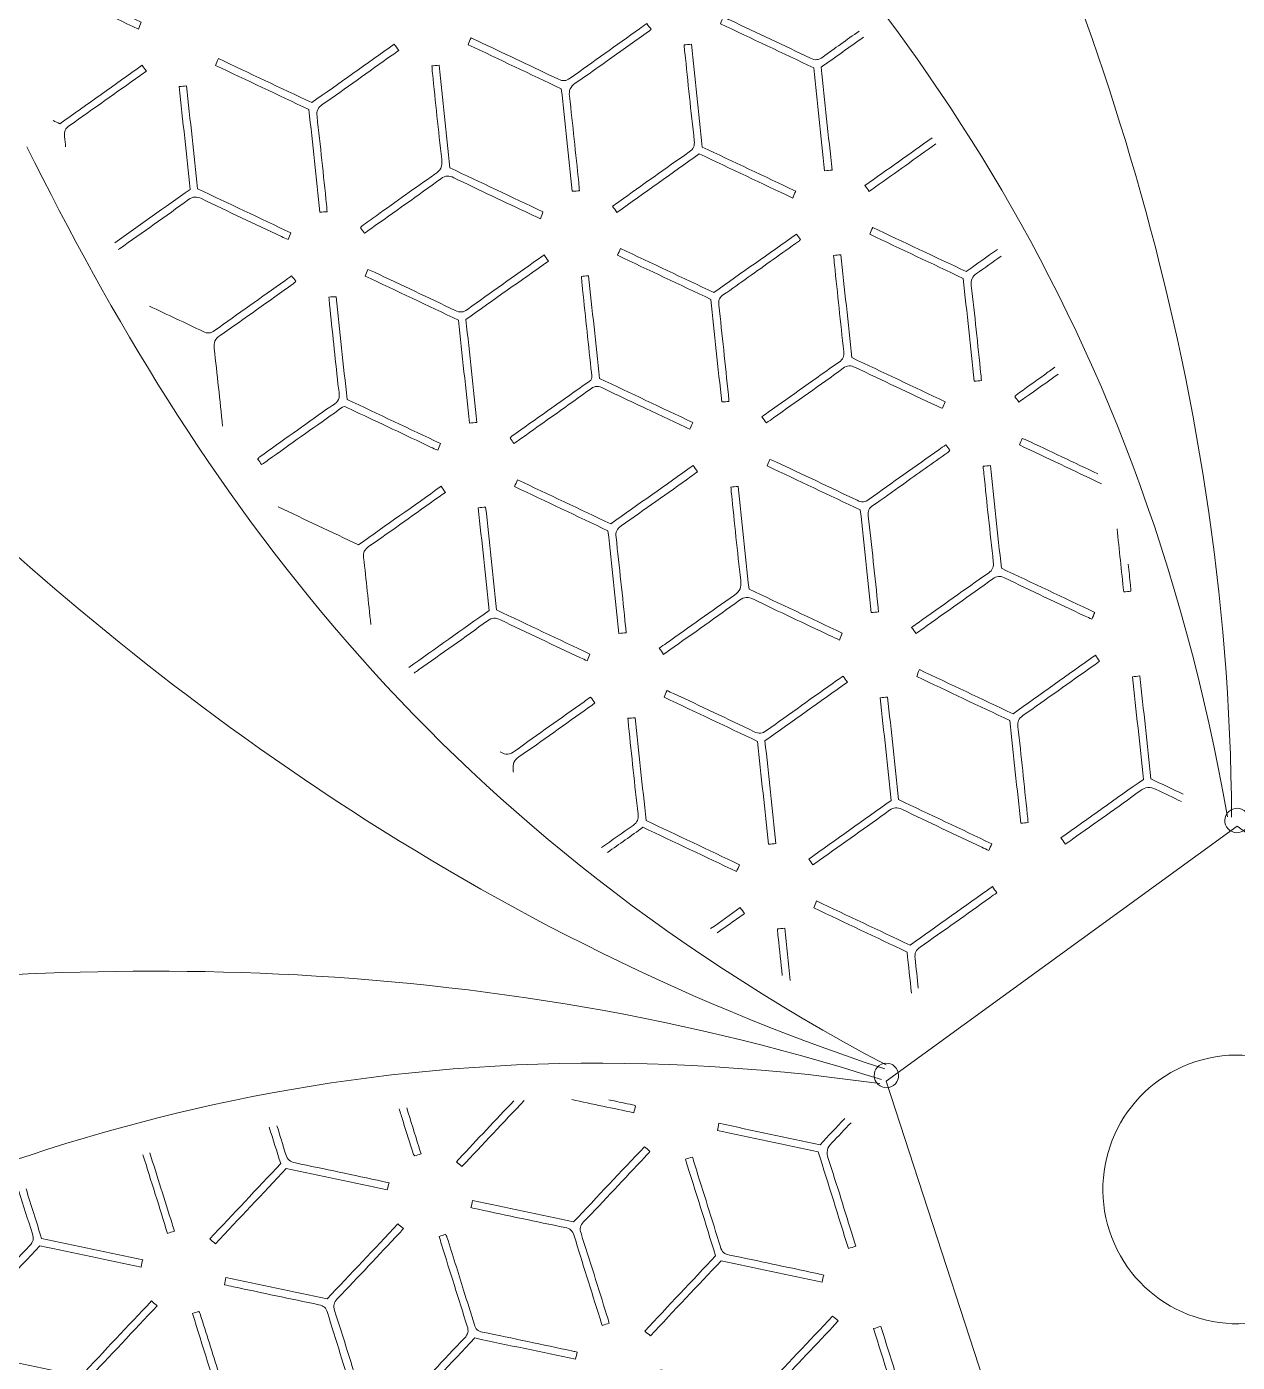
# Model space of a CAD drawing. Header units: inches. Extents: x 70 to 1671, y -1124 to -34.
# Drawn here: x 1273.9 to 1422.5, y -316.1 to -152.1 of the extents above; entities that cross this region are included whole.
import ezdxf

# ---------------------------------------------------------------- set-up
doc = ezdxf.new("R2010")
doc.units = ezdxf.units.IN
doc.header["$MEASUREMENT"] = 0
doc.layers.add('creasing lines + designs', color=7, linetype='Continuous')
doc.layers.add('red cutouts', color=7, linetype='Continuous')

# ---------------------------------------------------------------- blocks, each defined once
blk = doc.blocks.new('block 19')
at = {"layer": 'creasing lines + designs', "color": 3, "lineweight": 5}
for points, knots in [([(1270.6, -149.73), (1272.02, -148.72), (1273.43, -147.72), (1274.86, -146.73), (1275.43, -146.34), (1275.57, -145.94), (1275.49, -145.27), (1275.08, -141.67), (1274.71, -138.06), (1274.33, -134.46), (1274.3, -134.16), (1274.28, -133.87), (1274.26, -133.58), (1274.55, -133.55), (1274.8, -133.52), (1275.14, -133.49), (1275.59, -137.67), (1276.03, -141.86), (1276.49, -146.11), (1280.28, -147.91), (1284.09, -149.71), (1287.94, -151.53), (1287.83, -151.81), (1287.73, -152.07), (1287.61, -152.38), (1283.79, -150.58), (1279.98, -148.78), (1276.12, -146.96), (1274.41, -148.17), (1272.71, -149.38), (1271, -150.6)], [0, 0, 0, 0, 1, 1, 1, 2, 2, 2, 3, 3, 3, 4, 4, 4, 5, 5, 5, 6, 6, 6, 7, 7, 7, 8, 8, 8, 9, 9, 9, 10, 10, 10, 10]), ([(1328.08, -154.29), (1328.21, -153.97), (1328.31, -153.74), (1328.43, -153.45), (1328.9, -153.67), (1329.36, -153.89), (1329.81, -154.1), (1332.93, -155.57), (1336.05, -157.03), (1339.16, -158.53), (1339.71, -158.8), (1340.1, -158.76), (1340.59, -158.41), (1343.42, -156.36), (1346.28, -154.35), (1349.13, -152.33), (1349.41, -152.13), (1349.69, -151.92), (1350.01, -151.7), (1350.21, -151.94), (1350.36, -152.13), (1350.55, -152.37), (1350.42, -152.49), (1350.33, -152.59), (1350.21, -152.67), (1347.22, -154.8), (1344.24, -156.94), (1341.23, -159.03), (1340.62, -159.45), (1340.43, -159.88), (1340.52, -160.62), (1340.93, -164.14), (1341.28, -167.65), (1341.66, -171.17), (1341.69, -171.52), (1341.72, -171.88), (1341.75, -172.24), (1341.46, -172.25), (1341.2, -172.26), (1340.86, -172.27), (1340.41, -168.09), (1339.97, -163.91), (1339.52, -159.7), (1335.7, -157.89), (1331.92, -156.1), (1328.08, -154.29)], [0, 0, 0, 0, 1, 1, 1, 2, 2, 2, 3, 3, 3, 4, 4, 4, 5, 5, 5, 6, 6, 6, 7, 7, 7, 8, 8, 8, 9, 9, 9, 10, 10, 10, 11, 11, 11, 12, 12, 12, 13, 13, 13, 14, 14, 14, 15, 15, 15, 15]), ([(1376.62, -153.37), (1374.9, -154.59), (1373.17, -155.82), (1371.43, -157.05), (1371.88, -161.29), (1372.32, -165.49), (1372.77, -169.68), (1372.47, -169.71), (1372.22, -169.73), (1371.86, -169.76), (1371.42, -165.58), (1370.97, -161.4), (1370.52, -157.13), (1366.73, -155.34), (1362.92, -153.54), (1359.05, -151.71), (1359.18, -151.41), (1359.29, -151.17), (1359.41, -150.89), (1359.7, -151.02), (1360, -151.15), (1360.29, -151.29), (1363.57, -152.84), (1366.85, -154.37), (1370.11, -155.95), (1370.7, -156.23), (1371.11, -156.18), (1371.62, -155.81), (1373.1, -154.74), (1374.59, -153.68), (1376.08, -152.62)], [0, 0, 0, 0, 1, 1, 1, 2, 2, 2, 3, 3, 3, 4, 4, 4, 5, 5, 5, 6, 6, 6, 7, 7, 7, 8, 8, 8, 9, 9, 9, 10, 10, 10, 10]), ([(1297.06, -156.83), (1297.18, -156.54), (1297.28, -156.31), (1297.41, -155.99), (1301.21, -157.78), (1305.02, -159.58), (1308.88, -161.4), (1312.24, -159.01), (1315.61, -156.62), (1319, -154.21), (1319.19, -154.48), (1319.34, -154.69), (1319.56, -154.99), (1319.28, -155.19), (1319.01, -155.39), (1318.73, -155.58), (1315.88, -157.61), (1313.04, -159.65), (1310.17, -161.64), (1309.62, -162.02), (1309.44, -162.41), (1309.52, -163.09), (1309.94, -166.7), (1310.3, -170.31), (1310.69, -173.91), (1310.72, -174.21), (1310.73, -174.5), (1310.76, -174.8), (1310.46, -174.82), (1310.2, -174.83), (1309.87, -174.85), (1309.43, -170.67), (1308.98, -166.48), (1308.53, -162.25), (1304.7, -160.44), (1300.89, -158.64), (1297.06, -156.83)], [0, 0, 0, 0, 1, 1, 1, 2, 2, 2, 3, 3, 3, 4, 4, 4, 5, 5, 5, 6, 6, 6, 7, 7, 7, 8, 8, 8, 9, 9, 9, 10, 10, 10, 11, 11, 11, 12, 12, 12, 12]), ([(1345.81, -174.12), (1346.08, -173.93), (1346.34, -173.75), (1346.6, -173.56), (1349.47, -171.52), (1352.33, -169.47), (1355.22, -167.46), (1355.74, -167.1), (1355.92, -166.72), (1355.85, -166.08), (1355.44, -162.47), (1355.07, -158.87), (1354.69, -155.26), (1354.66, -154.97), (1354.63, -154.67), (1354.6, -154.32), (1354.88, -154.29), (1355.15, -154.27), (1355.49, -154.23), (1355.94, -158.42), (1356.38, -162.61), (1356.83, -166.85), (1360.65, -168.65), (1364.45, -170.45), (1368.3, -172.27), (1368.18, -172.56), (1368.07, -172.81), (1367.95, -173.11), (1364.13, -171.31), (1360.31, -169.51), (1356.46, -167.69), (1353.08, -170.08), (1349.72, -172.47), (1346.34, -174.87), (1346.15, -174.6), (1346, -174.4), (1345.81, -174.12)], [0, 0, 0, 0, 1, 1, 1, 2, 2, 2, 3, 3, 3, 4, 4, 4, 5, 5, 5, 6, 6, 6, 7, 7, 7, 8, 8, 8, 9, 9, 9, 10, 10, 10, 11, 11, 11, 12, 12, 12, 12]), ([(1277.12, -163.61), (1277.39, -163.74), (1277.66, -163.86), (1277.93, -163.99), (1281.33, -161.58), (1284.68, -159.2), (1288.05, -156.81), (1288.22, -157.06), (1288.37, -157.27), (1288.56, -157.53), (1288.28, -157.73), (1288.03, -157.91), (1287.77, -158.09), (1284.89, -160.13), (1282.03, -162.19), (1279.14, -164.2), (1278.62, -164.56), (1278.44, -164.93), (1278.52, -165.58), (1278.56, -166), (1278.61, -166.42), (1278.65, -166.84)], [0, 0, 0, 0, 1, 1, 1, 2, 2, 2, 3, 3, 3, 4, 4, 4, 5, 5, 5, 6, 6, 6, 7, 7, 7, 7]), ([(1314.88, -176.79), (1314.92, -176.71), (1314.95, -176.62), (1315.01, -176.58), (1315.62, -176.13), (1316.23, -175.68), (1316.85, -175.25), (1319.22, -173.56), (1321.58, -171.85), (1323.99, -170.2), (1324.69, -169.72), (1324.95, -169.24), (1324.84, -168.33), (1324.41, -164.82), (1324.07, -161.3), (1323.7, -157.79), (1323.67, -157.49), (1323.65, -157.2), (1323.62, -156.88), (1323.91, -156.86), (1324.16, -156.84), (1324.51, -156.82), (1324.95, -161), (1325.4, -165.18), (1325.85, -169.41), (1329.65, -171.2), (1333.43, -172.99), (1337.27, -174.81), (1337.17, -175.09), (1337.08, -175.35), (1336.96, -175.66), (1336.52, -175.46), (1336.09, -175.26), (1335.67, -175.06), (1332.55, -173.59), (1329.43, -172.13), (1326.32, -170.62), (1325.71, -170.33), (1325.29, -170.33), (1324.74, -170.74), (1321.89, -172.81), (1319, -174.84), (1316.13, -176.88), (1315.87, -177.06), (1315.62, -177.24), (1315.34, -177.44), (1315.16, -177.18), (1315.03, -176.99), (1314.88, -176.79)], [0, 0, 0, 0, 1, 1, 1, 2, 2, 2, 3, 3, 3, 4, 4, 4, 5, 5, 5, 6, 6, 6, 7, 7, 7, 8, 8, 8, 9, 9, 9, 10, 10, 10, 11, 11, 11, 12, 12, 12, 13, 13, 13, 14, 14, 14, 15, 15, 15, 16, 16, 16, 16]), ([(1284.68, -178.62), (1287.75, -176.44), (1290.81, -174.26), (1293.93, -172.05), (1293.49, -167.85), (1293.05, -163.66), (1292.6, -159.43), (1292.9, -159.4), (1293.16, -159.37), (1293.5, -159.34), (1293.95, -163.56), (1294.4, -167.74), (1294.85, -171.97), (1298.68, -173.78), (1302.49, -175.58), (1306.3, -177.39), (1306.17, -177.68), (1306.08, -177.92), (1305.96, -178.21), (1305.69, -178.09), (1305.42, -177.98), (1305.16, -177.85), (1301.88, -176.31), (1298.59, -174.77), (1295.33, -173.19), (1294.72, -172.9), (1294.29, -172.9), (1293.74, -173.31), (1290.94, -175.35), (1288.1, -177.33), (1285.27, -179.34), (1285.22, -179.38), (1285.17, -179.41), (1285.12, -179.45)], [0, 0, 0, 0, 1, 1, 1, 2, 2, 2, 3, 3, 3, 4, 4, 4, 5, 5, 5, 6, 6, 6, 7, 7, 7, 8, 8, 8, 9, 9, 9, 10, 10, 10, 11, 11, 11, 11]), ([(1385.52, -166.46), (1383.06, -168.23), (1380.58, -169.98), (1378.11, -171.73), (1377.86, -171.91), (1377.6, -172.1), (1377.32, -172.3), (1377.13, -172.04), (1376.99, -171.83), (1376.81, -171.58), (1379.55, -169.63), (1382.29, -167.68), (1385.05, -165.72)], [0, 0, 0, 0, 1, 1, 1, 2, 2, 2, 3, 3, 3, 4, 4, 4, 4]), ([(1393.52, -180.27), (1392.52, -180.98), (1391.52, -181.69), (1390.51, -182.38), (1389.95, -182.77), (1389.8, -183.17), (1389.87, -183.84), (1390.29, -187.48), (1390.66, -191.12), (1391.04, -194.75), (1391.07, -194.99), (1391.09, -195.22), (1391.11, -195.53), (1390.83, -195.55), (1390.56, -195.57), (1390.22, -195.6), (1389.77, -191.4), (1389.33, -187.21), (1388.88, -182.99), (1385.04, -181.18), (1381.23, -179.37), (1377.41, -177.57), (1377.53, -177.27), (1377.63, -177.03), (1377.76, -176.73), (1381.56, -178.52), (1385.37, -180.32), (1389.24, -182.14), (1390.51, -181.24), (1391.79, -180.33), (1393.07, -179.42)], [0, 0, 0, 0, 1, 1, 1, 2, 2, 2, 3, 3, 3, 4, 4, 4, 5, 5, 5, 6, 6, 6, 7, 7, 7, 8, 8, 8, 9, 9, 9, 10, 10, 10, 10]), ([(1346.78, -179.3), (1350.61, -181.11), (1354.43, -182.91), (1358.26, -184.72), (1361.64, -182.32), (1364.98, -179.95), (1368.39, -177.53), (1368.58, -177.8), (1368.72, -177.99), (1368.88, -178.21), (1368.8, -178.29), (1368.74, -178.38), (1368.65, -178.44), (1366.59, -179.91), (1364.52, -181.38), (1362.45, -182.85), (1361.46, -183.56), (1360.48, -184.29), (1359.45, -184.96), (1358.95, -185.29), (1358.79, -185.65), (1358.86, -186.27), (1359.28, -189.93), (1359.65, -193.6), (1360.04, -197.27), (1360.07, -197.53), (1360.08, -197.8), (1360.11, -198.09), (1359.81, -198.11), (1359.54, -198.13), (1359.22, -198.15), (1358.77, -193.96), (1358.33, -189.79), (1357.88, -185.56), (1354.08, -183.76), (1350.27, -181.96), (1346.43, -180.14), (1346.55, -179.84), (1346.66, -179.6), (1346.78, -179.3)], [0, 0, 0, 0, 1, 1, 1, 2, 2, 2, 3, 3, 3, 4, 4, 4, 5, 5, 5, 6, 6, 6, 7, 7, 7, 8, 8, 8, 9, 9, 9, 10, 10, 10, 11, 11, 11, 12, 12, 12, 13, 13, 13, 13]), ([(1326.89, -188.11), (1323.1, -186.32), (1319.29, -184.52), (1315.44, -182.7), (1315.56, -182.42), (1315.66, -182.17), (1315.78, -181.87), (1316.05, -181.99), (1316.32, -182.11), (1316.58, -182.23), (1319.89, -183.79), (1323.2, -185.34), (1326.49, -186.93), (1327.08, -187.21), (1327.49, -187.16), (1328, -186.79), (1330.85, -184.73), (1333.73, -182.7), (1336.61, -180.66), (1336.86, -180.48), (1337.12, -180.29), (1337.4, -180.1), (1337.59, -180.37), (1337.74, -180.58), (1337.93, -180.85), (1334.55, -183.25), (1331.18, -185.64), (1327.81, -188.03), (1328.26, -192.28), (1328.7, -196.47), (1329.14, -200.66), (1328.84, -200.69), (1328.59, -200.71), (1328.24, -200.74), (1327.79, -196.56), (1327.35, -192.37), (1326.89, -188.11)], [0, 0, 0, 0, 1, 1, 1, 2, 2, 2, 3, 3, 3, 4, 4, 4, 5, 5, 5, 6, 6, 6, 7, 7, 7, 8, 8, 8, 9, 9, 9, 10, 10, 10, 11, 11, 11, 12, 12, 12, 12]), ([(1375.2, -192.71), (1379, -194.51), (1382.81, -196.31), (1386.64, -198.12), (1386.54, -198.4), (1386.44, -198.63), (1386.32, -198.93), (1386.09, -198.84), (1385.85, -198.75), (1385.62, -198.64), (1382.29, -197.07), (1378.95, -195.51), (1375.63, -193.91), (1375.05, -193.63), (1374.64, -193.65), (1374.12, -194.02), (1371.29, -196.07), (1368.43, -198.09), (1365.58, -200.11), (1365.29, -200.31), (1365.01, -200.51), (1364.7, -200.73), (1364.51, -200.46), (1364.36, -200.25), (1364.16, -199.96), (1364.42, -199.78), (1364.67, -199.6), (1364.93, -199.42), (1367.83, -197.36), (1370.71, -195.29), (1373.63, -193.26), (1374.13, -192.91), (1374.28, -192.56), (1374.21, -191.95), (1373.81, -188.4), (1373.44, -184.85), (1373.07, -181.31), (1373.03, -180.93), (1372.99, -180.54), (1372.95, -180.16), (1373.26, -180.14), (1373.51, -180.11), (1373.85, -180.08), (1374.3, -184.27), (1374.74, -188.45), (1375.2, -192.71)], [0, 0, 0, 0, 1, 1, 1, 2, 2, 2, 3, 3, 3, 4, 4, 4, 5, 5, 5, 6, 6, 6, 7, 7, 7, 8, 8, 8, 9, 9, 9, 10, 10, 10, 11, 11, 11, 12, 12, 12, 13, 13, 13, 14, 14, 14, 15, 15, 15, 15]), ([(1288.95, -186.39), (1291.15, -187.42), (1293.34, -188.45), (1295.52, -189.51), (1296.07, -189.77), (1296.46, -189.74), (1296.95, -189.39), (1299.81, -187.33), (1302.69, -185.3), (1305.56, -183.26), (1305.82, -183.07), (1306.08, -182.89), (1306.38, -182.68), (1306.58, -182.91), (1306.73, -183.11), (1306.92, -183.34), (1306.8, -183.46), (1306.7, -183.56), (1306.59, -183.64), (1303.6, -185.77), (1300.62, -187.91), (1297.61, -190), (1297, -190.42), (1296.8, -190.84), (1296.89, -191.59), (1297.26, -194.77), (1297.59, -197.95), (1297.92, -201.13)], [0, 0, 0, 0, 1, 1, 1, 2, 2, 2, 3, 3, 3, 4, 4, 4, 5, 5, 5, 6, 6, 6, 7, 7, 7, 8, 8, 8, 9, 9, 9, 9]), ([(1355.67, -200.68), (1355.52, -201.01), (1355.42, -201.24), (1355.3, -201.51), (1353.43, -200.63), (1351.57, -199.76), (1349.72, -198.88), (1347.98, -198.05), (1346.22, -197.25), (1344.49, -196.39), (1343.99, -196.15), (1343.64, -196.19), (1343.21, -196.5), (1340.33, -198.57), (1337.42, -200.62), (1334.52, -202.68), (1334.26, -202.87), (1334, -203.05), (1333.71, -203.26), (1333.54, -203.03), (1333.39, -202.83), (1333.22, -202.58), (1333.28, -202.52), (1333.35, -202.43), (1333.44, -202.37), (1336.36, -200.29), (1339.29, -198.22), (1342.2, -196.14), (1343.55, -195.17), (1343.31, -195.66), (1343.15, -194.01), (1342.8, -190.58), (1342.43, -187.15), (1342.07, -183.72), (1342.03, -183.4), (1342.01, -183.08), (1341.98, -182.73), (1342.25, -182.71), (1342.5, -182.68), (1342.87, -182.65), (1343.31, -186.83), (1343.76, -191.01), (1344.21, -195.26), (1348.01, -197.06), (1351.81, -198.86), (1355.67, -200.68)], [0, 0, 0, 0, 1, 1, 1, 2, 2, 2, 3, 3, 3, 4, 4, 4, 5, 5, 5, 6, 6, 6, 7, 7, 7, 8, 8, 8, 9, 9, 9, 10, 10, 10, 11, 11, 11, 12, 12, 12, 13, 13, 13, 14, 14, 14, 15, 15, 15, 15]), ([(1324.34, -204.08), (1324.05, -203.95), (1323.76, -203.83), (1323.47, -203.69), (1320.36, -202.22), (1317.25, -200.73), (1314.12, -199.28), (1312.52, -198.53), (1313.13, -198.48), (1311.66, -199.51), (1308.94, -201.41), (1306.24, -203.34), (1303.54, -205.27), (1303.28, -205.45), (1303.02, -205.64), (1302.72, -205.85), (1302.55, -205.61), (1302.41, -205.4), (1302.23, -205.15), (1302.31, -205.06), (1302.4, -204.95), (1302.51, -204.87), (1305.24, -202.93), (1307.97, -201), (1310.7, -199.05), (1311.21, -198.68), (1311.92, -198.38), (1312.16, -197.86), (1312.39, -197.35), (1312.15, -196.6), (1312.09, -195.95), (1311.75, -192.7), (1311.4, -189.45), (1311.06, -186.2), (1311.03, -185.91), (1311, -185.61), (1310.98, -185.27), (1311.32, -185.26), (1311.57, -185.24), (1311.87, -185.23), (1312.32, -189.43), (1312.76, -193.62), (1313.21, -197.83), (1317.05, -199.65), (1320.86, -201.45), (1324.67, -203.25), (1324.55, -203.55), (1324.46, -203.79), (1324.34, -204.08)], [0, 0, 0, 0, 1, 1, 1, 2, 2, 2, 3, 3, 3, 4, 4, 4, 5, 5, 5, 6, 6, 6, 7, 7, 7, 8, 8, 8, 9, 9, 9, 10, 10, 10, 11, 11, 11, 12, 12, 12, 13, 13, 13, 14, 14, 14, 15, 15, 15, 16, 16, 16, 16]), ([(1400.52, -194.75), (1399.17, -195.71), (1397.82, -196.66), (1396.48, -197.62), (1396.22, -197.8), (1395.97, -197.98), (1395.69, -198.17), (1395.51, -197.91), (1395.38, -197.73), (1395.23, -197.52), (1395.27, -197.45), (1395.3, -197.36), (1395.36, -197.32), (1396.52, -196.48), (1397.67, -195.65), (1398.84, -194.82), (1399.27, -194.51), (1399.7, -194.2), (1400.14, -193.89)], [0, 0, 0, 0, 1, 1, 1, 2, 2, 2, 3, 3, 3, 4, 4, 4, 5, 5, 5, 6, 6, 6, 6]), ([(1405.86, -208.2), (1402.49, -206.6), (1399.13, -205.01), (1395.78, -203.43), (1395.9, -203.14), (1396, -202.91), (1396.11, -202.63), (1396.26, -202.69), (1396.43, -202.73), (1396.58, -202.8), (1399.53, -204.19), (1402.48, -205.59), (1405.42, -206.98)], [0, 0, 0, 0, 1, 1, 1, 2, 2, 2, 3, 3, 3, 4, 4, 4, 4]), ([(1364.81, -206.01), (1364.92, -205.72), (1365.02, -205.49), (1365.13, -205.2), (1365.37, -205.29), (1365.61, -205.38), (1365.85, -205.49), (1369.18, -207.07), (1372.52, -208.63), (1375.84, -210.23), (1376.42, -210.51), (1376.83, -210.47), (1377.34, -210.1), (1380.17, -208.05), (1383.03, -206.04), (1385.88, -204.02), (1386.16, -203.82), (1386.45, -203.62), (1386.75, -203.4), (1386.93, -203.66), (1387.07, -203.85), (1387.24, -204.09), (1387.16, -204.17), (1387.08, -204.28), (1386.97, -204.36), (1385.12, -205.68), (1383.27, -206.99), (1381.41, -208.31), (1380.2, -209.17), (1379.01, -210.05), (1377.77, -210.88), (1377.3, -211.19), (1377.15, -211.53), (1377.22, -212.12), (1377.65, -215.87), (1378.03, -219.62), (1378.43, -223.38), (1378.45, -223.55), (1378.45, -223.73), (1378.47, -223.94), (1378.18, -223.96), (1377.91, -223.98), (1377.58, -224), (1377.13, -219.8), (1376.69, -215.64), (1376.24, -211.41), (1372.43, -209.61), (1368.62, -207.81), (1364.81, -206.01)], [0, 0, 0, 0, 1, 1, 1, 2, 2, 2, 3, 3, 3, 4, 4, 4, 5, 5, 5, 6, 6, 6, 7, 7, 7, 8, 8, 8, 9, 9, 9, 10, 10, 10, 11, 11, 11, 12, 12, 12, 13, 13, 13, 14, 14, 14, 15, 15, 15, 16, 16, 16, 16]), ([(1333.79, -208.55), (1333.9, -208.27), (1334.01, -208.02), (1334.14, -207.71), (1337.96, -209.51), (1341.77, -211.31), (1345.6, -213.12), (1348.97, -210.73), (1352.32, -208.35), (1355.71, -205.94), (1355.9, -206.2), (1356.05, -206.43), (1356.26, -206.72), (1355.98, -206.92), (1355.7, -207.12), (1355.42, -207.32), (1352.57, -209.35), (1349.73, -211.38), (1346.86, -213.38), (1346.34, -213.75), (1346.17, -214.12), (1346.24, -214.77), (1346.66, -218.4), (1347.03, -222.04), (1347.41, -225.67), (1347.44, -225.94), (1347.46, -226.2), (1347.48, -226.5), (1347.18, -226.52), (1346.91, -226.55), (1346.59, -226.57), (1346.15, -222.38), (1345.71, -218.22), (1345.25, -213.97), (1341.46, -212.17), (1337.65, -210.37), (1333.79, -208.55)], [0, 0, 0, 0, 1, 1, 1, 2, 2, 2, 3, 3, 3, 4, 4, 4, 5, 5, 5, 6, 6, 6, 7, 7, 7, 8, 8, 8, 9, 9, 9, 10, 10, 10, 11, 11, 11, 12, 12, 12, 12]), ([(1405.02, -223.99), (1404.9, -224.28), (1404.81, -224.51), (1404.68, -224.82), (1404.41, -224.69), (1404.12, -224.57), (1403.83, -224.44), (1400.53, -222.88), (1397.22, -221.33), (1393.93, -219.74), (1393.37, -219.47), (1392.99, -219.52), (1392.51, -219.87), (1389.65, -221.93), (1386.77, -223.96), (1383.9, -226), (1383.64, -226.18), (1383.38, -226.37), (1383.08, -226.58), (1382.9, -226.33), (1382.74, -226.1), (1382.54, -225.83), (1382.82, -225.63), (1383.08, -225.45), (1383.34, -225.26), (1386.21, -223.23), (1389.07, -221.17), (1391.96, -219.16), (1392.49, -218.79), (1392.64, -218.41), (1392.57, -217.77), (1392.16, -214.17), (1391.79, -210.56), (1391.41, -206.96), (1391.38, -206.66), (1391.35, -206.37), (1391.32, -206.04), (1391.62, -206.01), (1391.89, -205.99), (1392.22, -205.96), (1392.67, -210.21), (1393.11, -214.37), (1393.56, -218.57), (1397.39, -220.38), (1401.19, -222.18), (1405.02, -223.99)], [0, 0, 0, 0, 1, 1, 1, 2, 2, 2, 3, 3, 3, 4, 4, 4, 5, 5, 5, 6, 6, 6, 7, 7, 7, 8, 8, 8, 9, 9, 9, 10, 10, 10, 11, 11, 11, 12, 12, 12, 13, 13, 13, 14, 14, 14, 15, 15, 15, 15]), ([(1304.73, -211.03), (1308.01, -212.58), (1311.3, -214.13), (1314.63, -215.7), (1317.99, -213.31), (1321.36, -210.92), (1324.75, -208.51), (1324.94, -208.77), (1325.09, -208.98), (1325.28, -209.25), (1325.01, -209.44), (1324.75, -209.62), (1324.5, -209.8), (1321.62, -211.84), (1318.76, -213.9), (1315.86, -215.91), (1315.35, -216.27), (1315.16, -216.64), (1315.24, -217.29), (1315.55, -220.01), (1315.84, -222.74), (1316.12, -225.47)], [0, 0, 0, 0, 1, 1, 1, 2, 2, 2, 3, 3, 3, 4, 4, 4, 5, 5, 5, 6, 6, 6, 7, 7, 7, 7]), ([(1351.55, -228.4), (1351.86, -228.17), (1352.14, -227.97), (1352.43, -227.77), (1355.21, -225.8), (1357.96, -223.8), (1360.78, -221.87), (1361.48, -221.39), (1361.66, -220.9), (1361.56, -220.06), (1361.14, -216.51), (1360.79, -212.96), (1360.41, -209.42), (1360.38, -209.15), (1360.37, -208.89), (1360.35, -208.6), (1360.63, -208.58), (1360.88, -208.56), (1361.23, -208.53), (1361.68, -212.71), (1362.12, -216.89), (1362.57, -221.12), (1366.37, -222.92), (1370.15, -224.71), (1373.99, -226.52), (1373.89, -226.8), (1373.8, -227.06), (1373.69, -227.38), (1373.28, -227.19), (1372.87, -227.01), (1372.47, -226.82), (1369.36, -225.34), (1366.23, -223.89), (1363.13, -222.38), (1362.46, -222.05), (1362, -222.06), (1361.39, -222.5), (1358.57, -224.56), (1355.7, -226.57), (1352.86, -228.59), (1352.6, -228.77), (1352.35, -228.95), (1352.08, -229.14), (1351.88, -228.87), (1351.73, -228.66), (1351.55, -228.4)], [0, 0, 0, 0, 1, 1, 1, 2, 2, 2, 3, 3, 3, 4, 4, 4, 5, 5, 5, 6, 6, 6, 7, 7, 7, 8, 8, 8, 9, 9, 9, 10, 10, 10, 11, 11, 11, 12, 12, 12, 13, 13, 13, 14, 14, 14, 15, 15, 15, 15]), ([(1320.81, -230.75), (1324.09, -228.43), (1327.34, -226.11), (1330.65, -223.76), (1330.21, -219.57), (1329.77, -215.38), (1329.32, -211.15), (1329.62, -211.12), (1329.89, -211.09), (1330.23, -211.06), (1330.67, -215.27), (1331.12, -219.46), (1331.57, -223.69), (1335.4, -225.5), (1339.21, -227.3), (1343.02, -229.1), (1342.9, -229.4), (1342.8, -229.64), (1342.68, -229.92), (1342.41, -229.81), (1342.14, -229.69), (1341.88, -229.57), (1338.6, -228.02), (1335.31, -226.49), (1332.05, -224.91), (1331.44, -224.61), (1331.01, -224.62), (1330.46, -225.02), (1327.66, -227.06), (1324.82, -229.05), (1321.99, -231.06), (1321.82, -231.18), (1321.64, -231.31), (1321.45, -231.44)], [0, 0, 0, 0, 1, 1, 1, 2, 2, 2, 3, 3, 3, 4, 4, 4, 5, 5, 5, 6, 6, 6, 7, 7, 7, 8, 8, 8, 9, 9, 9, 10, 10, 10, 11, 11, 11, 11]), ([(1409.14, -218.06), (1409.23, -218.93), (1409.32, -219.79), (1409.41, -220.66), (1409.44, -220.89), (1409.45, -221.13), (1409.47, -221.4), (1409.18, -221.42), (1408.92, -221.44), (1408.58, -221.47), (1408.31, -218.88), (1408.03, -216.3), (1407.76, -213.72)], [0, 0, 0, 0, 1, 1, 1, 2, 2, 2, 3, 3, 3, 4, 4, 4, 4]), ([(1405.63, -229.98), (1405.35, -230.18), (1405.09, -230.37), (1404.83, -230.55), (1401.96, -232.59), (1399.09, -234.64), (1396.2, -236.66), (1395.68, -237.02), (1395.51, -237.4), (1395.59, -238.04), (1396, -241.62), (1396.36, -245.19), (1396.74, -248.77), (1396.78, -249.1), (1396.8, -249.42), (1396.84, -249.79), (1396.55, -249.82), (1396.28, -249.84), (1395.94, -249.87), (1395.49, -245.67), (1395.05, -241.48), (1394.6, -237.27), (1390.78, -235.47), (1387, -233.68), (1383.16, -231.86), (1383.27, -231.58), (1383.37, -231.33), (1383.49, -231.01), (1387.31, -232.82), (1391.12, -234.62), (1394.99, -236.44), (1398.36, -234.05), (1401.72, -231.66), (1405.11, -229.25), (1405.3, -229.52), (1405.45, -229.73), (1405.63, -229.98)], [0, 0, 0, 0, 1, 1, 1, 2, 2, 2, 3, 3, 3, 4, 4, 4, 5, 5, 5, 6, 6, 6, 7, 7, 7, 8, 8, 8, 9, 9, 9, 10, 10, 10, 11, 11, 11, 12, 12, 12, 12]), ([(1363.61, -239.83), (1359.82, -238.03), (1356.01, -236.23), (1352.17, -234.41), (1352.28, -234.14), (1352.38, -233.88), (1352.5, -233.59), (1352.77, -233.71), (1353.04, -233.82), (1353.31, -233.94), (1356.61, -235.51), (1359.92, -237.05), (1363.21, -238.64), (1363.8, -238.93), (1364.21, -238.87), (1364.72, -238.51), (1367.57, -236.44), (1370.45, -234.41), (1373.33, -232.37), (1373.58, -232.19), (1373.84, -232.01), (1374.12, -231.81), (1374.31, -232.08), (1374.46, -232.29), (1374.65, -232.56), (1371.27, -234.96), (1367.9, -237.35), (1364.53, -239.75), (1364.98, -243.99), (1365.42, -248.18), (1365.86, -252.38), (1365.56, -252.4), (1365.31, -252.43), (1364.96, -252.46), (1364.51, -248.27), (1364.07, -244.09), (1363.61, -239.83)], [0, 0, 0, 0, 1, 1, 1, 2, 2, 2, 3, 3, 3, 4, 4, 4, 5, 5, 5, 6, 6, 6, 7, 7, 7, 8, 8, 8, 9, 9, 9, 10, 10, 10, 11, 11, 11, 12, 12, 12, 12]), ([(1415.66, -247.21), (1414.63, -246.72), (1413.6, -246.22), (1412.57, -245.72), (1411.8, -245.35), (1411.28, -245.4), (1410.6, -245.9), (1407.86, -247.92), (1405.06, -249.87), (1402.28, -251.84), (1402, -252.04), (1401.72, -252.24), (1401.42, -252.45), (1401.22, -252.16), (1401.07, -251.95), (1400.88, -251.68), (1404.26, -249.27), (1407.63, -246.88), (1411, -244.49), (1410.56, -240.27), (1410.12, -236.1), (1409.67, -231.89), (1409.96, -231.86), (1410.23, -231.83), (1410.57, -231.79), (1411.02, -236), (1411.47, -240.19), (1411.92, -244.43), (1413.25, -245.05), (1414.57, -245.68), (1415.9, -246.31)], [0, 0, 0, 0, 1, 1, 1, 2, 2, 2, 3, 3, 3, 4, 4, 4, 5, 5, 5, 6, 6, 6, 7, 7, 7, 8, 8, 8, 9, 9, 9, 10, 10, 10, 10]), ([(1332.03, -241.11), (1332.68, -241.55), (1333.21, -241.46), (1333.84, -241), (1336.64, -238.95), (1339.48, -236.97), (1342.31, -234.96), (1342.57, -234.77), (1342.82, -234.59), (1343.12, -234.38), (1343.3, -234.65), (1343.45, -234.85), (1343.65, -235.13), (1343.38, -235.32), (1343.12, -235.5), (1342.87, -235.68), (1340.02, -237.7), (1337.18, -239.75), (1334.31, -241.73), (1333.69, -242.16), (1333.53, -242.59), (1333.61, -243.34)], [0, 0, 0, 0, 1, 1, 1, 2, 2, 2, 3, 3, 3, 4, 4, 4, 5, 5, 5, 6, 6, 6, 7, 7, 7, 7]), ([(1392.38, -252.4), (1392.25, -252.7), (1392.15, -252.94), (1392.04, -253.22), (1391.75, -253.09), (1391.45, -252.96), (1391.16, -252.83), (1387.88, -251.28), (1384.59, -249.74), (1381.33, -248.16), (1380.74, -247.88), (1380.33, -247.92), (1379.82, -248.29), (1376.97, -250.36), (1374.08, -252.38), (1371.21, -254.43), (1370.95, -254.61), (1370.69, -254.79), (1370.42, -254.99), (1370.23, -254.73), (1370.08, -254.52), (1369.9, -254.27), (1373.27, -251.88), (1376.62, -249.5), (1380.02, -247.09), (1379.58, -242.89), (1379.13, -238.7), (1378.69, -234.46), (1378.98, -234.43), (1379.24, -234.41), (1379.59, -234.38), (1380.04, -238.57), (1380.48, -242.76), (1380.93, -246.98), (1384.76, -248.79), (1388.57, -250.59), (1392.38, -252.4)], [0, 0, 0, 0, 1, 1, 1, 2, 2, 2, 3, 3, 3, 4, 4, 4, 5, 5, 5, 6, 6, 6, 7, 7, 7, 8, 8, 8, 9, 9, 9, 10, 10, 10, 11, 11, 11, 12, 12, 12, 12]), ([(1344.46, -252.87), (1345.74, -251.96), (1347.03, -251.05), (1348.33, -250.14), (1348.85, -249.78), (1349.02, -249.41), (1348.94, -248.76), (1348.53, -245.16), (1348.16, -241.55), (1347.78, -237.95), (1347.75, -237.65), (1347.73, -237.36), (1347.69, -236.99), (1348.01, -236.97), (1348.27, -236.95), (1348.59, -236.93), (1349.03, -241.12), (1349.48, -245.31), (1349.93, -249.54), (1353.75, -251.35), (1357.56, -253.15), (1361.4, -254.97), (1361.27, -255.26), (1361.17, -255.51), (1361.04, -255.81), (1357.22, -254), (1353.4, -252.2), (1349.55, -250.38), (1348.1, -251.41), (1346.65, -252.44), (1345.2, -253.46)], [0, 0, 0, 0, 1, 1, 1, 2, 2, 2, 3, 3, 3, 4, 4, 4, 5, 5, 5, 6, 6, 6, 7, 7, 7, 8, 8, 8, 9, 9, 9, 10, 10, 10, 10]), ([(1382.51, -270.74), (1382.34, -269.07), (1382.16, -267.39), (1381.98, -265.69), (1378.18, -263.89), (1374.38, -262.09), (1370.51, -260.26), (1370.62, -259.99), (1370.73, -259.73), (1370.86, -259.42), (1374.67, -261.22), (1378.48, -263.02), (1382.35, -264.85), (1385.72, -262.45), (1389.09, -260.06), (1392.47, -257.66), (1392.66, -257.93), (1392.81, -258.14), (1393.01, -258.42), (1392.71, -258.63), (1392.43, -258.83), (1392.15, -259.03), (1389.3, -261.06), (1386.45, -263.09), (1383.59, -265.09), (1383.07, -265.45), (1382.89, -265.83), (1382.96, -266.47), (1383.1, -267.69), (1383.23, -268.92), (1383.36, -270.14)], [0, 0, 0, 0, 1, 1, 1, 2, 2, 2, 3, 3, 3, 4, 4, 4, 5, 5, 5, 6, 6, 6, 7, 7, 7, 8, 8, 8, 9, 9, 9, 10, 10, 10, 10]), ([(1357.86, -262.82), (1359.07, -261.96), (1360.28, -261.1), (1361.49, -260.24), (1361.68, -260.51), (1361.83, -260.71), (1362, -260.96), (1361.72, -261.17), (1361.46, -261.35), (1361.2, -261.53), (1360.34, -262.14), (1359.49, -262.75), (1358.64, -263.35)], [0, 0, 0, 0, 1, 1, 1, 2, 2, 2, 3, 3, 3, 4, 4, 4, 4]), ([(1366.64, -268.56), (1366.48, -267.01), (1366.32, -265.46), (1366.15, -263.9), (1366.11, -263.55), (1366.08, -263.2), (1366.05, -262.85), (1366.36, -262.83), (1366.61, -262.81), (1366.95, -262.78), (1367.17, -264.91), (1367.4, -267.03), (1367.63, -269.17)], [0, 0, 0, 0, 1, 1, 1, 2, 2, 2, 3, 3, 3, 4, 4, 4, 4])]:
    blk.add_open_spline(points, degree=3, knots=knots, dxfattribs=at)
blk.add_open_spline([(1333.61, -243.34), (1333.62, -243.42), (1333.63, -243.51), (1333.64, -243.59)], degree=3, dxfattribs=at)
blk = doc.blocks.new('block 20')
at = {"layer": 'creasing lines + designs', "color": 3, "lineweight": 5}
for points, knots in [([(1320.53, -284.84), (1321.02, -286.41), (1321.51, -287.99), (1322.01, -289.57), (1322.1, -289.86), (1322.19, -290.16), (1322.29, -290.48), (1321.99, -290.58), (1321.77, -290.65), (1321.53, -290.72), (1321.48, -290.66), (1321.4, -290.61), (1321.38, -290.54), (1320.94, -289.18), (1320.51, -287.82), (1320.08, -286.46), (1319.92, -285.95), (1319.76, -285.44), (1319.59, -284.93)], [0, 0, 0, 0, 1, 1, 1, 2, 2, 2, 3, 3, 3, 4, 4, 4, 5, 5, 5, 6, 6, 6, 6]), ([(1334.97, -283.91), (1332.41, -286.62), (1329.87, -289.33), (1327.32, -292.02), (1327.09, -291.82), (1326.89, -291.66), (1326.66, -291.46), (1326.76, -291.34), (1326.86, -291.19), (1326.98, -291.07), (1329.21, -288.7), (1331.44, -286.32), (1333.68, -283.96)], [0, 0, 0, 0, 1, 1, 1, 2, 2, 2, 3, 3, 3, 4, 4, 4, 4]), ([(1345.36, -283.84), (1346.22, -284.02), (1347.07, -284.2), (1347.92, -284.38), (1348.15, -284.43), (1348.38, -284.49), (1348.64, -284.56), (1348.57, -284.84), (1348.51, -285.1), (1348.43, -285.42), (1345.89, -284.89), (1343.35, -284.35), (1340.81, -283.81)], [0, 0, 0, 0, 1, 1, 1, 2, 2, 2, 3, 3, 3, 4, 4, 4, 4]), ([(1375.1, -286.65), (1374.31, -287.48), (1373.53, -288.3), (1372.73, -289.12), (1372.14, -289.74), (1372.03, -290.25), (1372.29, -291.05), (1373.37, -294.29), (1374.35, -297.55), (1375.37, -300.8), (1375.47, -301.13), (1375.57, -301.46), (1375.68, -301.81), (1375.35, -301.91), (1375.1, -301.99), (1374.78, -302.09), (1373.54, -298.12), (1372.31, -294.18), (1371.08, -290.24), (1366.92, -289.36), (1362.83, -288.49), (1358.68, -287.61), (1358.74, -287.32), (1358.8, -287.06), (1358.87, -286.72), (1363.01, -287.6), (1367.13, -288.47), (1371.3, -289.35), (1372.31, -288.28), (1373.31, -287.21), (1374.32, -286.14)], [0, 0, 0, 0, 1, 1, 1, 2, 2, 2, 3, 3, 3, 4, 4, 4, 5, 5, 5, 6, 6, 6, 7, 7, 7, 8, 8, 8, 9, 9, 9, 10, 10, 10, 10]), ([(1304.6, -287.02), (1304.96, -288.19), (1305.32, -289.36), (1305.68, -290.54), (1305.87, -291.19), (1306.2, -291.46), (1306.87, -291.59), (1310.45, -292.32), (1314.03, -293.09), (1317.6, -293.85), (1317.84, -293.9), (1318.07, -293.95), (1318.36, -294.02), (1318.3, -294.3), (1318.23, -294.56), (1318.15, -294.89), (1314.02, -294.02), (1309.9, -293.15), (1305.75, -292.27), (1302.84, -295.36), (1299.95, -298.43), (1297.05, -301.51), (1296.8, -301.3), (1296.61, -301.13), (1296.36, -300.92), (1299.24, -297.85), (1302.13, -294.78), (1305.06, -291.67), (1304.59, -290.18), (1304.12, -288.68), (1303.65, -287.19)], [0, 0, 0, 0, 1, 1, 1, 2, 2, 2, 3, 3, 3, 4, 4, 4, 5, 5, 5, 6, 6, 6, 7, 7, 7, 8, 8, 8, 9, 9, 9, 10, 10, 10, 10]), ([(1349.73, -289.59), (1349.97, -289.79), (1350.16, -289.95), (1350.41, -290.17), (1350.21, -290.39), (1350.01, -290.63), (1349.79, -290.86), (1347.28, -293.52), (1344.79, -296.19), (1342.26, -298.83), (1341.83, -299.27), (1341.76, -299.65), (1341.94, -300.22), (1343.02, -303.57), (1344.06, -306.94), (1345.11, -310.3), (1345.21, -310.6), (1345.3, -310.91), (1345.41, -311.26), (1345.12, -311.35), (1344.86, -311.44), (1344.53, -311.54), (1344.43, -311.21), (1344.34, -310.91), (1344.24, -310.6), (1343.19, -307.24), (1342.12, -303.89), (1341.1, -300.52), (1340.92, -299.9), (1340.6, -299.64), (1339.97, -299.51), (1336.41, -298.79), (1332.87, -298.03), (1329.32, -297.28), (1329.03, -297.21), (1328.75, -297.14), (1328.42, -297.07), (1328.49, -296.78), (1328.55, -296.51), (1328.62, -296.2), (1332.81, -297.08), (1336.9, -297.95), (1341.03, -298.82), (1343.94, -295.73), (1346.83, -292.67), (1349.73, -289.59)], [0, 0, 0, 0, 1, 1, 1, 2, 2, 2, 3, 3, 3, 4, 4, 4, 5, 5, 5, 6, 6, 6, 7, 7, 7, 8, 8, 8, 9, 9, 9, 10, 10, 10, 11, 11, 11, 12, 12, 12, 13, 13, 13, 14, 14, 14, 15, 15, 15, 15]), ([(1288.99, -290.36), (1289.91, -293.25), (1290.81, -296.14), (1291.72, -299.03), (1291.81, -299.33), (1291.9, -299.64), (1292.01, -299.96), (1291.7, -300.06), (1291.46, -300.13), (1291.16, -300.23), (1290.16, -297.01), (1289.16, -293.81), (1288.14, -290.58)], [0, 0, 0, 0, 1, 1, 1, 2, 2, 2, 3, 3, 3, 4, 4, 4, 4]), ([(1355.62, -290.86), (1355.72, -291.19), (1355.82, -291.49), (1355.91, -291.8), (1356.96, -295.16), (1358.03, -298.52), (1359.05, -301.89), (1359.24, -302.5), (1359.54, -302.78), (1360.18, -302.9), (1363.71, -303.62), (1367.22, -304.38), (1370.74, -305.12), (1371.06, -305.19), (1371.38, -305.26), (1371.74, -305.35), (1371.68, -305.63), (1371.61, -305.89), (1371.54, -306.22), (1367.41, -305.35), (1363.28, -304.48), (1359.14, -303.61), (1356.25, -306.68), (1353.37, -309.72), (1350.47, -312.81), (1350.23, -312.62), (1350.02, -312.45), (1349.76, -312.24), (1352.65, -309.16), (1355.54, -306.09), (1358.47, -302.98), (1357.24, -299.04), (1356.01, -295.1), (1354.76, -291.13), (1355.07, -291.03), (1355.32, -290.96), (1355.62, -290.86)], [0, 0, 0, 0, 1, 1, 1, 2, 2, 2, 3, 3, 3, 4, 4, 4, 5, 5, 5, 6, 6, 6, 7, 7, 7, 8, 8, 8, 9, 9, 9, 10, 10, 10, 11, 11, 11, 12, 12, 12, 12]), ([(1273.79, -294.77), (1274.42, -296.8), (1275.06, -298.82), (1275.69, -300.85), (1279.86, -301.73), (1283.99, -302.61), (1288.11, -303.48), (1288.05, -303.78), (1287.99, -304.02), (1287.91, -304.37), (1283.8, -303.5), (1279.68, -302.63), (1275.49, -301.75), (1272.61, -304.8), (1269.72, -307.86), (1266.78, -310.97), (1266.54, -310.76), (1266.34, -310.59), (1266.11, -310.38), (1266.33, -310.14), (1266.54, -309.9), (1266.76, -309.67), (1269.25, -307.03), (1271.72, -304.38), (1274.23, -301.76), (1274.69, -301.29), (1274.76, -300.89), (1274.57, -300.29), (1274.01, -298.55), (1273.46, -296.81), (1272.92, -295.06)], [0, 0, 0, 0, 1, 1, 1, 2, 2, 2, 3, 3, 3, 4, 4, 4, 5, 5, 5, 6, 6, 6, 7, 7, 7, 8, 8, 8, 9, 9, 9, 10, 10, 10, 10]), ([(1310.76, -308.29), (1313.65, -305.23), (1316.54, -302.16), (1319.45, -299.07), (1319.68, -299.26), (1319.87, -299.42), (1320.12, -299.63), (1319.96, -299.82), (1319.8, -300.02), (1319.63, -300.21), (1317.11, -302.89), (1314.59, -305.58), (1312.04, -308.25), (1311.59, -308.71), (1311.49, -309.11), (1311.68, -309.72), (1312.76, -313.05), (1313.79, -316.39), (1314.83, -319.72), (1314.93, -320.05), (1315.04, -320.38), (1315.15, -320.75), (1314.83, -320.85), (1314.59, -320.92), (1314.25, -321.03), (1314.16, -320.72), (1314.07, -320.42), (1313.97, -320.13), (1312.91, -316.74), (1311.84, -313.35), (1310.8, -309.95), (1310.63, -309.37), (1310.34, -309.12), (1309.74, -308.99), (1306.24, -308.28), (1302.75, -307.53), (1299.26, -306.79), (1298.89, -306.71), (1298.51, -306.63), (1298.14, -306.55), (1298.21, -306.25), (1298.26, -306), (1298.34, -305.67), (1302.46, -306.54), (1306.58, -307.41), (1310.76, -308.29)], [0, 0, 0, 0, 1, 1, 1, 2, 2, 2, 3, 3, 3, 4, 4, 4, 5, 5, 5, 6, 6, 6, 7, 7, 7, 8, 8, 8, 9, 9, 9, 10, 10, 10, 11, 11, 11, 12, 12, 12, 13, 13, 13, 14, 14, 14, 15, 15, 15, 15]), ([(1320.2, -322.28), (1319.97, -322.08), (1319.77, -321.92), (1319.53, -321.72), (1319.7, -321.52), (1319.86, -321.32), (1320.04, -321.13), (1322.56, -318.45), (1325.08, -315.76), (1327.63, -313.09), (1328.07, -312.63), (1328.16, -312.23), (1327.97, -311.62), (1326.89, -308.29), (1325.87, -304.95), (1324.82, -301.62), (1324.72, -301.29), (1324.61, -300.96), (1324.5, -300.61), (1324.81, -300.51), (1325.03, -300.44), (1325.31, -300.35), (1325.36, -300.45), (1325.44, -300.57), (1325.48, -300.69), (1326.17, -302.86), (1326.84, -305.03), (1327.52, -307.2), (1327.96, -308.61), (1328.44, -310.02), (1328.84, -311.45), (1328.99, -312), (1329.27, -312.24), (1329.85, -312.36), (1333.55, -313.12), (1337.24, -313.91), (1340.93, -314.69), (1341.1, -314.73), (1341.27, -314.78), (1341.48, -314.83), (1341.41, -315.11), (1341.34, -315.37), (1341.26, -315.69), (1337.13, -314.82), (1333.04, -313.96), (1328.88, -313.08), (1325.99, -316.14), (1323.1, -319.21), (1320.2, -322.28)], [0, 0, 0, 0, 1, 1, 1, 2, 2, 2, 3, 3, 3, 4, 4, 4, 5, 5, 5, 6, 6, 6, 7, 7, 7, 8, 8, 8, 9, 9, 9, 10, 10, 10, 11, 11, 11, 12, 12, 12, 13, 13, 13, 14, 14, 14, 15, 15, 15, 16, 16, 16, 16]), ([(1284.01, -330.5), (1283.91, -330.17), (1283.81, -329.87), (1283.72, -329.57), (1282.67, -326.21), (1281.6, -322.85), (1280.58, -319.48), (1280.39, -318.88), (1280.1, -318.59), (1279.46, -318.46), (1275.9, -317.74), (1272.36, -316.97), (1268.81, -316.22), (1268.52, -316.16), (1268.24, -316.09), (1267.89, -316.02), (1267.95, -315.74), (1268.01, -315.48), (1268.08, -315.14), (1272.2, -316.01), (1276.32, -316.88), (1280.5, -317.76), (1283.39, -314.69), (1286.28, -311.63), (1289.2, -308.53), (1289.44, -308.74), (1289.64, -308.92), (1289.89, -309.13), (1286.99, -312.2), (1284.1, -315.27), (1281.18, -318.38), (1282.41, -322.33), (1283.65, -326.27), (1284.88, -330.22), (1284.57, -330.32), (1284.32, -330.4), (1284.01, -330.5)], [0, 0, 0, 0, 1, 1, 1, 2, 2, 2, 3, 3, 3, 4, 4, 4, 5, 5, 5, 6, 6, 6, 7, 7, 7, 8, 8, 8, 9, 9, 9, 10, 10, 10, 11, 11, 11, 12, 12, 12, 12]), ([(1289.23, -331.17), (1292.14, -328.08), (1295.03, -325.01), (1297.93, -321.93), (1296.7, -317.98), (1295.47, -314.06), (1294.22, -310.07), (1294.54, -309.97), (1294.76, -309.9), (1295.02, -309.82), (1295.07, -309.91), (1295.14, -310), (1295.17, -310.1), (1295.93, -312.52), (1296.69, -314.94), (1297.45, -317.36), (1297.81, -318.53), (1298.21, -319.69), (1298.53, -320.87), (1298.69, -321.44), (1298.98, -321.71), (1299.59, -321.84), (1303.2, -322.57), (1306.81, -323.35), (1310.41, -324.11), (1310.67, -324.17), (1310.93, -324.23), (1311.22, -324.3), (1311.15, -324.59), (1311.08, -324.85), (1311, -325.16), (1306.87, -324.29), (1302.78, -323.43), (1298.61, -322.55), (1295.73, -325.61), (1292.84, -328.67), (1289.92, -331.77), (1289.68, -331.56), (1289.48, -331.38), (1289.23, -331.17)], [0, 0, 0, 0, 1, 1, 1, 2, 2, 2, 3, 3, 3, 4, 4, 4, 5, 5, 5, 6, 6, 6, 7, 7, 7, 8, 8, 8, 9, 9, 9, 10, 10, 10, 11, 11, 11, 12, 12, 12, 13, 13, 13, 13]), ([(1372.84, -310.39), (1373.09, -310.61), (1373.29, -310.77), (1373.51, -310.97), (1373.3, -311.2), (1373.09, -311.45), (1372.87, -311.69), (1370.38, -314.33), (1367.91, -316.98), (1365.4, -319.59), (1364.95, -320.07), (1364.86, -320.46), (1365.05, -321.07), (1366.14, -324.42), (1367.17, -327.79), (1368.23, -331.15), (1368.32, -331.46), (1368.42, -331.76), (1368.52, -332.08), (1368.21, -332.18), (1367.97, -332.25), (1367.68, -332.34), (1366.44, -328.4), (1365.22, -324.49), (1363.97, -320.51), (1359.84, -319.63), (1355.72, -318.76), (1351.55, -317.87), (1351.61, -317.59), (1351.67, -317.33), (1351.75, -316.99), (1355.88, -317.86), (1360, -318.73), (1364.15, -319.6), (1367.06, -316.52), (1369.95, -313.46), (1372.84, -310.39)], [0, 0, 0, 0, 1, 1, 1, 2, 2, 2, 3, 3, 3, 4, 4, 4, 5, 5, 5, 6, 6, 6, 7, 7, 7, 8, 8, 8, 9, 9, 9, 10, 10, 10, 11, 11, 11, 12, 12, 12, 12]), ([(1387.24, -325.44), (1385.59, -325.1), (1383.94, -324.75), (1382.27, -324.39), (1379.39, -327.44), (1376.5, -330.51), (1373.56, -333.62), (1373.34, -333.43), (1373.13, -333.25), (1372.87, -333.03), (1375.76, -329.96), (1378.65, -326.89), (1381.58, -323.78), (1380.34, -319.83), (1379.11, -315.89), (1377.87, -311.93), (1378.19, -311.83), (1378.44, -311.76), (1378.76, -311.65), (1378.87, -312.01), (1378.98, -312.34), (1379.08, -312.66), (1380.12, -316), (1381.18, -319.33), (1382.2, -322.68), (1382.38, -323.28), (1382.68, -323.57), (1383.32, -323.7), (1384.52, -323.94), (1385.73, -324.2), (1386.93, -324.45)], [0, 0, 0, 0, 1, 1, 1, 2, 2, 2, 3, 3, 3, 4, 4, 4, 5, 5, 5, 6, 6, 6, 7, 7, 7, 8, 8, 8, 9, 9, 9, 10, 10, 10, 10])]:
    blk.add_open_spline(points, degree=3, knots=knots, dxfattribs=at)

msp = doc.modelspace()

# ---------------------------------------------------------------- linework, layer by layer
at = {"layer": 'creasing lines + designs', "color": 3, "lineweight": 5}
msp.add_lwpolyline([(1379.43, -281.55), (1422.52, -250.25), (1465.6, -281.55), (1449.14, -332.2), (1395.89, -332.2), (1379.43, -281.55)], dxfattribs=at)
for points in [[(1421.83, -249.12), (1421.6, -194.34), (1403.94, -145.59), (1387, -111.4)], [(1421.31, -249.11), (1410.26, -185.92), (1380.1, -146.68), (1346.7, -113.9)], [(1273.87, -166.81), (1294.73, -208.7), (1322.72, -249.52), (1379.4, -279.56)], [(1379.25, -280.05), (1327.22, -262.91), (1286.32, -231.04), (1259.04, -204.36)], [(1378.82, -281.36), (1326.66, -264.65), (1274.84, -266.38), (1237.08, -271.92)], [(1378.65, -281.85), (1315.14, -272.83), (1268.5, -289.39), (1227, -311.01)]]:
    msp.add_open_spline(points, degree=3, dxfattribs=at)
at = {"layer": 'red cutouts', "color": 1, "lineweight": 5}
for points, knots in [([(1185.81, -334.13), (1185.81, -334.13), (1185.75, -333.34), (1185.75, -333.34), (1186.35, -342.52), (1188.7, -352.9), (1193.23, -367.06), (1193.23, -367.06), (1193.93, -369.09), (1193.93, -369.09), (1193.93, -369.09), (1194.56, -371.14), (1194.56, -371.14), (1199.08, -384.85), (1203.17, -394.47), (1207.9, -402.14), (1216.15, -415.52), (1226.36, -422.95), (1244.25, -435.82), (1245.73, -436.89), (1247.27, -437.99), (1248.86, -439.14), (1248.86, -439.14), (1248.86, -439.14), (1248.86, -439.14), (1248.86, -439.14), (1248.86, -439.15), (1248.86, -439.15), (1248.86, -439.15), (1269.08, -506.06), (1269.08, -506.06), (1269.08, -506.06), (1338.93, -504.59), (1338.93, -504.59), (1338.93, -504.59), (1338.93, -504.59), (1338.93, -504.59), (1338.93, -504.59), (1338.93, -504.59), (1338.93, -504.59), (1340.51, -505.75), (1342.04, -506.87), (1343.51, -507.95), (1361.28, -520.98), (1371.5, -528.39), (1386.77, -532.11), (1395.52, -534.24), (1405.94, -535.16), (1420.38, -535.23), (1420.38, -535.23), (1422.52, -535.19), (1422.52, -535.19), (1422.52, -535.19), (1424.67, -535.23), (1424.67, -535.23), (1439.11, -535.16), (1449.52, -534.24), (1458.27, -532.11), (1473.55, -528.39), (1483.77, -520.98), (1501.54, -507.95), (1503.01, -506.87), (1504.54, -505.75), (1506.12, -504.59), (1506.12, -504.59), (1506.12, -504.59), (1506.12, -504.59), (1506.12, -504.59), (1506.1, -504.61), (1506.1, -504.61), (1506.1, -504.61), (1575.98, -506.06), (1575.98, -506.06), (1575.98, -506.06), (1596.17, -439.17), (1596.17, -439.17), (1596.17, -439.17), (1596.14, -439.2), (1596.14, -439.2), (1596.14, -439.2), (1596.14, -439.2), (1596.14, -439.2), (1597.73, -438.05), (1599.27, -436.95), (1600.75, -435.88), (1618.64, -423.01), (1628.85, -415.59), (1637.11, -402.21), (1641.85, -394.54), (1645.94, -384.93), (1650.47, -371.21), (1650.47, -371.21), (1651.1, -369.16), (1651.1, -369.16), (1651.1, -369.16), (1651.79, -367.13), (1651.79, -367.13), (1656.2, -353.38), (1658.54, -343.19), (1659.22, -334.21), (1660.41, -318.53), (1656.52, -306.52), (1649.62, -285.59), (1649.05, -283.86), (1648.45, -282.06), (1647.84, -280.2), (1647.84, -280.2), (1647.84, -280.2), (1647.84, -280.2), (1647.84, -280.2), (1670.8, -214.18), (1670.8, -214.18), (1670.8, -214.18), (1613.52, -174.41), (1613.52, -174.41), (1613.52, -174.41), (1613.52, -174.41), (1613.52, -174.41), (1612.92, -172.54), (1612.35, -170.74), (1611.79, -169), (1605.09, -148.01), (1601.19, -136), (1591.03, -124), (1585.2, -117.13), (1577.32, -110.26), (1565.68, -101.72), (1565.68, -101.72), (1563.93, -100.48), (1563.93, -100.48), (1563.93, -100.48), (1562.21, -99.19), (1562.21, -99.19), (1550.5, -90.75), (1541.54, -85.36), (1533.21, -81.94), (1518.67, -75.96), (1506.04, -75.94), (1484, -76.03), (1482.18, -76.03), (1480.29, -76.04), (1478.32, -76.05), (1478.32, -76.05), (1478.32, -76.05), (1478.32, -76.05), (1478.32, -76.05), (1422.61, -33.79), (1422.61, -33.79), (1422.61, -33.79), (1366.88, -76.01), (1366.88, -76.01), (1366.88, -76.01), (1366.88, -76.01), (1366.88, -76.01), (1366.88, -76.01), (1366.88, -76.01), (1366.88, -76.01), (1364.91, -76), (1363.02, -75.99), (1361.2, -75.98), (1339.16, -75.88), (1326.53, -75.89), (1311.99, -81.86), (1303.66, -85.28), (1294.69, -90.66), (1282.97, -99.09), (1282.97, -99.09), (1281.26, -100.38), (1281.26, -100.38), (1281.26, -100.38), (1279.5, -101.62), (1279.5, -101.62), (1267.85, -110.16), (1259.97, -117.02), (1254.14, -123.89), (1243.97, -135.87), (1240.06, -147.88), (1233.34, -168.87), (1232.79, -170.61), (1232.21, -172.41), (1231.61, -174.28), (1231.61, -174.28), (1231.61, -174.28), (1231.61, -174.28), (1231.61, -174.28), (1231.63, -174.25), (1231.63, -174.25), (1231.63, -174.25), (1174.24, -214.15), (1174.24, -214.15), (1174.24, -214.15), (1197.21, -280.14), (1197.21, -280.14), (1197.21, -280.14), (1197.21, -280.13), (1197.21, -280.13), (1197.21, -280.13), (1197.21, -280.13), (1197.21, -280.13), (1196.6, -281.99), (1196, -283.79), (1195.43, -285.52), (1188.64, -306.09), (1184.76, -318.05), (1185.75, -333.34)], [0, 0, 0, 0, 1, 1, 1, 2, 2, 2, 3, 3, 3, 4, 4, 4, 5, 5, 5, 6, 6, 6, 7, 7, 7, 8, 8, 8, 9, 9, 9, 10, 10, 10, 11, 11, 11, 12, 12, 12, 13, 13, 13, 14, 14, 14, 15, 15, 15, 16, 16, 16, 17, 17, 17, 18, 18, 18, 19, 19, 19, 20, 20, 20, 21, 21, 21, 22, 22, 22, 23, 23, 23, 24, 24, 24, 25, 25, 25, 26, 26, 26, 27, 27, 27, 28, 28, 28, 29, 29, 29, 30, 30, 30, 31, 31, 31, 32, 32, 32, 33, 33, 33, 34, 34, 34, 35, 35, 35, 36, 36, 36, 37, 37, 37, 38, 38, 38, 39, 39, 39, 40, 40, 40, 41, 41, 41, 42, 42, 42, 43, 43, 43, 44, 44, 44, 45, 45, 45, 46, 46, 46, 47, 47, 47, 48, 48, 48, 49, 49, 49, 50, 50, 50, 51, 51, 51, 52, 52, 52, 53, 53, 53, 54, 54, 54, 55, 55, 55, 56, 56, 56, 57, 57, 57, 58, 58, 58, 59, 59, 59, 60, 60, 60, 61, 61, 61, 62, 62, 62, 63, 63, 63, 64, 64, 64, 65, 65, 65, 66, 66, 66, 67, 67, 67, 68, 68, 68, 68]), ([(1423.72, -250.42), (1423.23, -251.09), (1422.29, -251.24), (1421.62, -250.76), (1420.95, -250.27), (1420.8, -249.33), (1421.29, -248.66), (1421.78, -247.99), (1422.72, -247.84), (1423.39, -248.33), (1424.06, -248.81), (1424.21, -249.75), (1423.72, -250.42)], [0, 0, 0, 0, 1, 1, 1, 2, 2, 2, 3, 3, 3, 4, 4, 4, 4]), ([(1427.62, -310.53), (1418.95, -313.34), (1409.65, -308.6), (1406.83, -299.94), (1404.02, -291.27), (1408.76, -281.97), (1417.42, -279.15), (1426.09, -276.34), (1435.39, -281.08), (1438.21, -289.74), (1441.03, -298.41), (1436.28, -307.71), (1427.62, -310.53)], [0, 0, 0, 0, 1, 1, 1, 2, 2, 2, 3, 3, 3, 4, 4, 4, 4]), ([(1380.65, -279.96), (1381.14, -280.63), (1380.99, -281.57), (1380.32, -282.06), (1379.65, -282.55), (1378.71, -282.4), (1378.23, -281.73), (1377.74, -281.06), (1377.89, -280.12), (1378.56, -279.63), (1379.23, -279.15), (1380.17, -279.29), (1380.65, -279.96)], [0, 0, 0, 0, 1, 1, 1, 2, 2, 2, 3, 3, 3, 4, 4, 4, 4])]:
    msp.add_open_spline(points, degree=3, knots=knots, dxfattribs=at)

# ---------------------------------------------------------------- block references
at = {"layer": 'creasing lines + designs'}
for name in ['block 19', 'block 20']:
    msp.add_blockref(name, (0, 0), dxfattribs=at)

doc.saveas('drawing.dxf')
